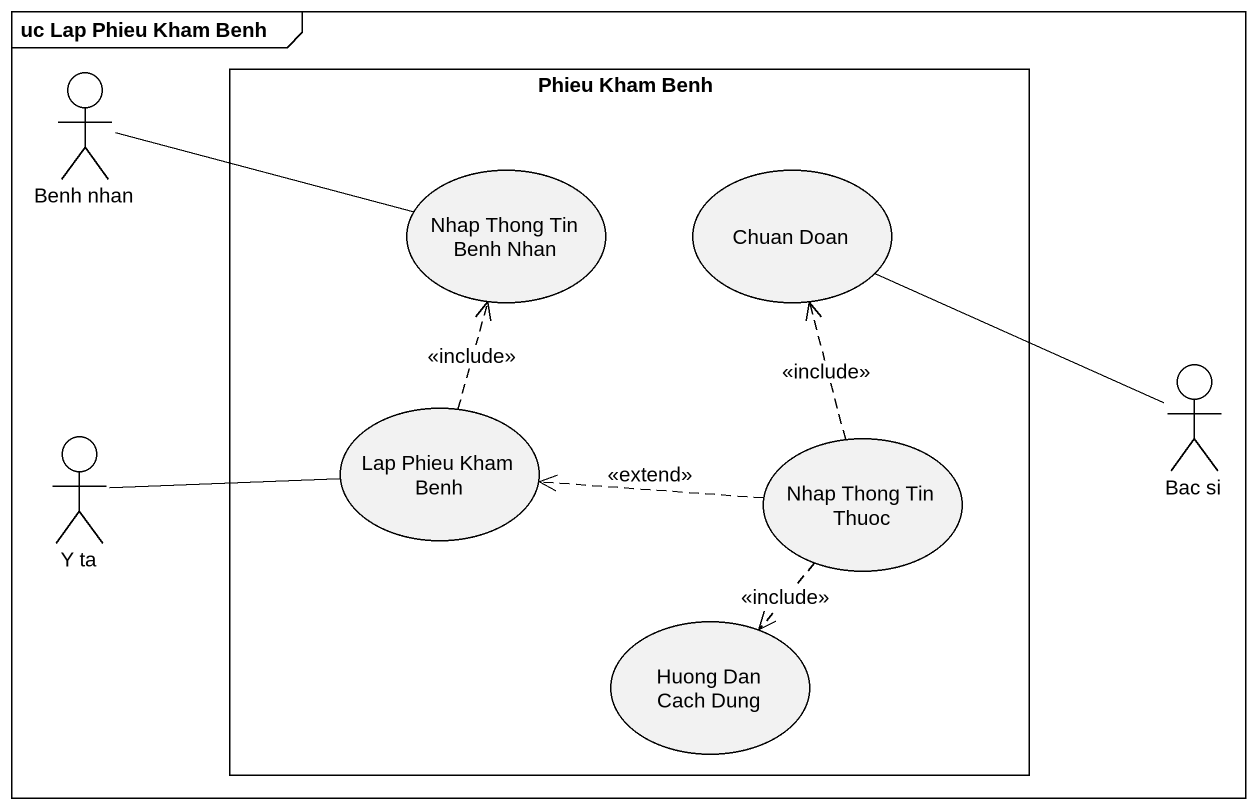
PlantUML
@startuml
mainframe uc Lap Phieu Kham Benh
actor "Benh nhan" as Benh_nhan
rectangle "Phieu Kham Benh" as Phieu_Kham_Benh {
  usecase "Nhap Thong Tin Benh Nhan" as Nhap_Thong_Tin_Benh_Nhan
  usecase "Chuan Doan" as Chuan_Doan
  usecase "Lap Phieu Kham Benh" as Lap_Phieu_Kham_Benh
  usecase "Nhap Thong Tin Thuoc" as Nhap_Thong_Tin_Thuoc
  usecase "Huong Dan Cach Dung" as Huong_Dan_Cach_Dung
}
actor "Bac si" as Bac_si
actor "Y ta" as Y_ta
Benh_nhan -right- Nhap_Thong_Tin_Benh_Nhan
Bac_si -left- Chuan_Doan
Y_ta -right- Lap_Phieu_Kham_Benh
Lap_Phieu_Kham_Benh .up.> Nhap_Thong_Tin_Benh_Nhan : <<include>>
Nhap_Thong_Tin_Thuoc .up.> Chuan_Doan : <<include>>
Nhap_Thong_Tin_Thuoc .left.> Lap_Phieu_Kham_Benh : <<extend>>
Nhap_Thong_Tin_Thuoc ..> Huong_Dan_Cach_Dung : <<include>>
@enduml
